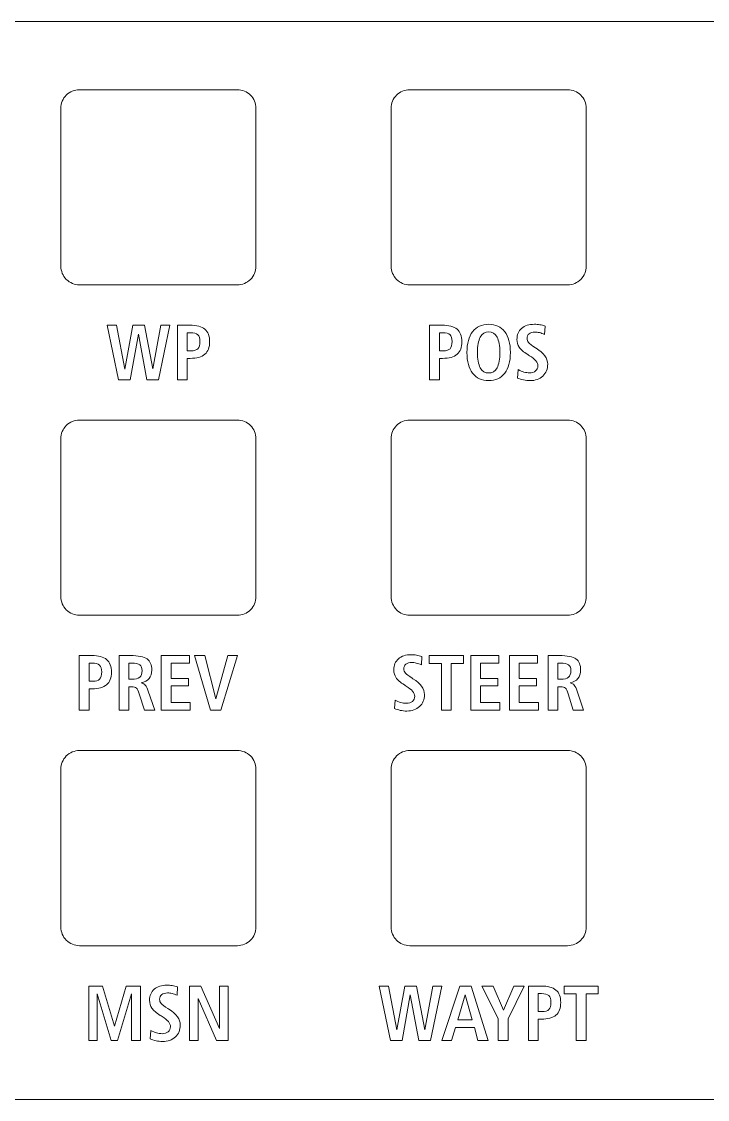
# Model space of a CAD drawing. Header units: millimetres. Extents: x -419 to 398, y -93 to 96.
# Drawn here: x -64.5 to -27.6, y 38.1 to 96.1 of the extents above; entities that cross this region are included whole.
import ezdxf

# ---------------------------------------------------------------- set-up
doc = ezdxf.new("R2010")
doc.units = ezdxf.units.MM
doc.header["$MEASUREMENT"] = 0
doc.layers.add('LED Strip', color=7, linetype='Continuous')

msp = doc.modelspace()

# ---------------------------------------------------------------- linework, layer by layer
at = {"layer": 'LED Strip', "color": 250, "lineweight": 9}
msp.add_lwpolyline([(-126, 38.101), (126, 38.101), (126, 96.101), (-126, 96.101), (-126, 38.101)], close=True, dxfattribs=at)
for points in [[(-52.9279, 81.9352), (-52.9279, 81.9352), (-61.4279, 81.9352), (-61.4279, 81.9352), (-61.4279, 81.9352), (-61.6929, 81.935), (-61.9472, 82.0401), (-62.1347, 82.2274), (-62.1347, 82.2274), (-62.3223, 82.4147), (-62.4277, 82.6701), (-62.4279, 82.9352), (-62.4279, 82.9352), (-62.4279, 82.9352), (-62.4279, 91.4352), (-62.4279, 91.4352), (-62.4279, 91.4352), (-62.428, 91.7002), (-62.3229, 91.9545), (-62.1356, 92.142), (-62.1356, 92.142), (-61.9483, 92.3296), (-61.6929, 92.435), (-61.4279, 92.4352), (-61.4279, 92.4352), (-61.4279, 92.4352), (-52.9279, 92.4352), (-52.9279, 92.4352), (-52.9279, 92.4352), (-52.6628, 92.4353), (-52.4086, 92.3302), (-52.221, 92.1429), (-52.221, 92.1429), (-52.0335, 91.9556), (-51.928, 91.7002), (-51.9279, 91.4352), (-51.9279, 91.4352), (-51.9279, 91.4352), (-51.9279, 82.9352), (-51.9279, 82.9352), (-51.9279, 82.9352), (-51.9277, 82.6701), (-52.0328, 82.4159), (-52.2201, 82.2283), (-52.2201, 82.2283), (-52.4074, 82.0408), (-52.6628, 81.9353), (-52.9279, 81.9352)], [(-35.1479, 81.9352), (-35.1479, 81.9352), (-43.6479, 81.9352), (-43.6479, 81.9352), (-43.6479, 81.9352), (-43.9129, 81.935), (-44.1672, 82.0401), (-44.3547, 82.2274), (-44.3547, 82.2274), (-44.5423, 82.4147), (-44.6477, 82.6701), (-44.6479, 82.9352), (-44.6479, 82.9352), (-44.6479, 82.9352), (-44.6479, 91.4352), (-44.6479, 91.4352), (-44.6479, 91.4352), (-44.648, 91.7002), (-44.5429, 91.9545), (-44.3556, 92.142), (-44.3556, 92.142), (-44.1683, 92.3296), (-43.9129, 92.435), (-43.6479, 92.4352), (-43.6479, 92.4352), (-43.6479, 92.4352), (-35.1479, 92.4352), (-35.1479, 92.4352), (-35.1479, 92.4352), (-34.8828, 92.4353), (-34.6286, 92.3302), (-34.441, 92.1429), (-34.441, 92.1429), (-34.2535, 91.9556), (-34.148, 91.7002), (-34.1479, 91.4352), (-34.1479, 91.4352), (-34.1479, 91.4352), (-34.1479, 82.9352), (-34.1479, 82.9352), (-34.1479, 82.9352), (-34.1477, 82.6701), (-34.2528, 82.4159), (-34.4401, 82.2283), (-34.4401, 82.2283), (-34.6274, 82.0408), (-34.8828, 81.9353), (-35.1479, 81.9352)], [(-52.9279, 64.1552), (-52.9279, 64.1552), (-61.4279, 64.1552), (-61.4279, 64.1552), (-61.4279, 64.1552), (-61.6929, 64.155), (-61.9472, 64.2601), (-62.1347, 64.4474), (-62.1347, 64.4474), (-62.3223, 64.6347), (-62.4277, 64.8901), (-62.4279, 65.1552), (-62.4279, 65.1552), (-62.4279, 65.1552), (-62.4279, 73.6552), (-62.4279, 73.6552), (-62.4279, 73.6552), (-62.428, 73.9202), (-62.3229, 74.1745), (-62.1356, 74.362), (-62.1356, 74.362), (-61.9483, 74.5496), (-61.6929, 74.655), (-61.4279, 74.6552), (-61.4279, 74.6552), (-61.4279, 74.6552), (-52.9279, 74.6552), (-52.9279, 74.6552), (-52.9279, 74.6552), (-52.6628, 74.6553), (-52.4086, 74.5502), (-52.221, 74.3629), (-52.221, 74.3629), (-52.0335, 74.1756), (-51.928, 73.9202), (-51.9279, 73.6552), (-51.9279, 73.6552), (-51.9279, 73.6552), (-51.9279, 65.1552), (-51.9279, 65.1552), (-51.9279, 65.1552), (-51.9277, 64.8901), (-52.0328, 64.6359), (-52.2201, 64.4483), (-52.2201, 64.4483), (-52.4074, 64.2608), (-52.6628, 64.1553), (-52.9279, 64.1552)], [(-35.1479, 64.1552), (-35.1479, 64.1552), (-43.6479, 64.1552), (-43.6479, 64.1552), (-43.6479, 64.1552), (-43.9129, 64.155), (-44.1672, 64.2601), (-44.3547, 64.4474), (-44.3547, 64.4474), (-44.5423, 64.6347), (-44.6477, 64.8901), (-44.6479, 65.1552), (-44.6479, 65.1552), (-44.6479, 65.1552), (-44.6479, 73.6552), (-44.6479, 73.6552), (-44.6479, 73.6552), (-44.648, 73.9202), (-44.5429, 74.1745), (-44.3556, 74.362), (-44.3556, 74.362), (-44.1683, 74.5496), (-43.9129, 74.655), (-43.6479, 74.6552), (-43.6479, 74.6552), (-43.6479, 74.6552), (-35.1479, 74.6552), (-35.1479, 74.6552), (-35.1479, 74.6552), (-34.8828, 74.6553), (-34.6286, 74.5502), (-34.441, 74.3629), (-34.441, 74.3629), (-34.2535, 74.1756), (-34.148, 73.9202), (-34.1479, 73.6552), (-34.1479, 73.6552), (-34.1479, 73.6552), (-34.1479, 65.1552), (-34.1479, 65.1552), (-34.1479, 65.1552), (-34.1477, 64.8901), (-34.2528, 64.6359), (-34.4401, 64.4483), (-34.4401, 64.4483), (-34.6274, 64.2608), (-34.8828, 64.1553), (-35.1479, 64.1552)], [(-52.9279, 46.3752), (-52.9279, 46.3752), (-61.4279, 46.3752), (-61.4279, 46.3752), (-61.4279, 46.3752), (-61.6929, 46.375), (-61.9472, 46.4801), (-62.1347, 46.6674), (-62.1347, 46.6674), (-62.3223, 46.8547), (-62.4277, 47.1101), (-62.4279, 47.3752), (-62.4279, 47.3752), (-62.4279, 47.3752), (-62.4279, 55.8752), (-62.4279, 55.8752), (-62.4279, 55.8752), (-62.428, 56.1402), (-62.3229, 56.3945), (-62.1356, 56.582), (-62.1356, 56.582), (-61.9483, 56.7696), (-61.6929, 56.875), (-61.4279, 56.8752), (-61.4279, 56.8752), (-61.4279, 56.8752), (-52.9279, 56.8752), (-52.9279, 56.8752), (-52.9279, 56.8752), (-52.6628, 56.8753), (-52.4086, 56.7702), (-52.221, 56.5829), (-52.221, 56.5829), (-52.0335, 56.3956), (-51.928, 56.1402), (-51.9279, 55.8752), (-51.9279, 55.8752), (-51.9279, 55.8752), (-51.9279, 47.3752), (-51.9279, 47.3752), (-51.9279, 47.3752), (-51.9277, 47.1101), (-52.0328, 46.8559), (-52.2201, 46.6683), (-52.2201, 46.6683), (-52.4074, 46.4808), (-52.6628, 46.3753), (-52.9279, 46.3752)], [(-35.1479, 46.3752), (-35.1479, 46.3752), (-43.6479, 46.3752), (-43.6479, 46.3752), (-43.6479, 46.3752), (-43.9129, 46.375), (-44.1672, 46.4801), (-44.3547, 46.6674), (-44.3547, 46.6674), (-44.5423, 46.8547), (-44.6477, 47.1101), (-44.6479, 47.3752), (-44.6479, 47.3752), (-44.6479, 47.3752), (-44.6479, 55.8752), (-44.6479, 55.8752), (-44.6479, 55.8752), (-44.648, 56.1402), (-44.5429, 56.3945), (-44.3556, 56.582), (-44.3556, 56.582), (-44.1683, 56.7696), (-43.9129, 56.875), (-43.6479, 56.8752), (-43.6479, 56.8752), (-43.6479, 56.8752), (-35.1479, 56.8752), (-35.1479, 56.8752), (-35.1479, 56.8752), (-34.8828, 56.8753), (-34.6286, 56.7702), (-34.441, 56.5829), (-34.441, 56.5829), (-34.2535, 56.3956), (-34.148, 56.1402), (-34.1479, 55.8752), (-34.1479, 55.8752), (-34.1479, 55.8752), (-34.1479, 47.3752), (-34.1479, 47.3752), (-34.1479, 47.3752), (-34.1477, 47.1101), (-34.2528, 46.8559), (-34.4401, 46.6683), (-34.4401, 46.6683), (-34.6274, 46.4808), (-34.8828, 46.3753), (-35.1479, 46.3752)]]:
    msp.add_open_spline(points, degree=3, knots=[0, 0, 0, 0, 0.0769231, 0.0769231, 0.0769231, 0.0769231, 0.1538462, 0.1538462, 0.1538462, 0.1538462, 0.2307692, 0.2307692, 0.2307692, 0.2307692, 0.3076923, 0.3076923, 0.3076923, 0.3076923, 0.3846154, 0.3846154, 0.3846154, 0.3846154, 0.4615385, 0.4615385, 0.4615385, 0.4615385, 0.5384615, 0.5384615, 0.5384615, 0.5384615, 0.6153846, 0.6153846, 0.6153846, 0.6153846, 0.6923077, 0.6923077, 0.6923077, 0.6923077, 0.7692308, 0.7692308, 0.7692308, 0.7692308, 0.8461538, 0.8461538, 0.8461538, 0.8461538, 1, 1, 1, 1], dxfattribs=at)
at = {"layer": 'LED Strip', "color": 240, "lineweight": 9}
for points, knots in [([(-59.9377, 79.7642), (-59.9377, 79.7642), (-59.429, 79.7642), (-59.429, 79.7642), (-59.429, 79.7642), (-59.429, 79.7642), (-58.9887, 77.4034), (-58.9887, 77.4034), (-58.9887, 77.4034), (-58.9887, 77.4034), (-58.5569, 79.7642), (-58.5569, 79.7642), (-58.5569, 79.7642), (-58.5569, 79.7642), (-57.9219, 79.7642), (-57.9219, 79.7642), (-57.9219, 79.7642), (-57.9219, 79.7642), (-57.4817, 77.407), (-57.4817, 77.407), (-57.4817, 77.407), (-57.4817, 77.407), (-57.0414, 79.7642), (-57.0414, 79.7642), (-57.0414, 79.7642), (-57.0414, 79.7642), (-56.568, 79.7642), (-56.568, 79.7642), (-56.568, 79.7642), (-56.568, 79.7642), (-57.1656, 76.8263), (-57.1656, 76.8263), (-57.1656, 76.8263), (-57.1656, 76.8263), (-57.7921, 76.8263), (-57.7921, 76.8263), (-57.7921, 76.8263), (-57.7921, 76.8263), (-58.2571, 79.2866), (-58.2571, 79.2866), (-58.2571, 79.2866), (-58.2571, 79.2866), (-58.7016, 76.8263), (-58.7016, 76.8263), (-58.7016, 76.8263), (-58.7016, 76.8263), (-59.3281, 76.8263), (-59.3281, 76.8263), (-59.3281, 76.8263), (-59.3281, 76.8263), (-59.9377, 79.7642), (-59.9377, 79.7642)], [0, 0, 0, 0, 0.0714286, 0.0714286, 0.0714286, 0.0714286, 0.1428571, 0.1428571, 0.1428571, 0.1428571, 0.2142857, 0.2142857, 0.2142857, 0.2142857, 0.2857143, 0.2857143, 0.2857143, 0.2857143, 0.3571429, 0.3571429, 0.3571429, 0.3571429, 0.4285714, 0.4285714, 0.4285714, 0.4285714, 0.5, 0.5, 0.5, 0.5, 0.5714286, 0.5714286, 0.5714286, 0.5714286, 0.6428571, 0.6428571, 0.6428571, 0.6428571, 0.7142857, 0.7142857, 0.7142857, 0.7142857, 0.7857143, 0.7857143, 0.7857143, 0.7857143, 0.8571429, 0.8571429, 0.8571429, 0.8571429, 1, 1, 1, 1]), ([(-56.1538, 79.7642), (-56.1538, 79.7642), (-55.4857, 79.7642), (-55.4857, 79.7642), (-55.4857, 79.7642), (-55.1188, 79.7642), (-54.8493, 79.6922), (-54.6771, 79.5483), (-54.6771, 79.5483), (-54.5043, 79.4044), (-54.4182, 79.18), (-54.4182, 78.8752), (-54.4182, 78.8752), (-54.4182, 78.5704), (-54.5036, 78.3446), (-54.675, 78.1979), (-54.675, 78.1979), (-54.8457, 78.0511), (-55.1089, 77.9778), (-55.4652, 77.9778), (-55.4652, 77.9778), (-55.4652, 77.9778), (-55.6247, 77.9778), (-55.6247, 77.9778), (-55.6247, 77.9778), (-55.6247, 77.9778), (-55.6247, 76.8263), (-55.6247, 76.8263), (-55.6247, 76.8263), (-55.6247, 76.8263), (-56.1538, 76.8263), (-56.1538, 76.8263), (-56.1538, 76.8263), (-56.1538, 76.8263), (-56.1538, 79.7642), (-56.1538, 79.7642)], [0, 0, 0, 0, 0.1, 0.1, 0.1, 0.1, 0.2, 0.2, 0.2, 0.2, 0.3, 0.3, 0.3, 0.3, 0.4, 0.4, 0.4, 0.4, 0.5, 0.5, 0.5, 0.5, 0.6, 0.6, 0.6, 0.6, 0.7, 0.7, 0.7, 0.7, 0.8, 0.8, 0.8, 0.8, 1, 1, 1, 1]), ([(-42.5764, 79.7642), (-42.5764, 79.7642), (-41.9083, 79.7642), (-41.9083, 79.7642), (-41.9083, 79.7642), (-41.5414, 79.7642), (-41.2719, 79.6922), (-41.0997, 79.5483), (-41.0997, 79.5483), (-40.9269, 79.4044), (-40.8408, 79.18), (-40.8408, 78.8752), (-40.8408, 78.8752), (-40.8408, 78.5704), (-40.9262, 78.3446), (-41.0976, 78.1979), (-41.0976, 78.1979), (-41.2683, 78.0511), (-41.5315, 77.9778), (-41.8878, 77.9778), (-41.8878, 77.9778), (-41.8878, 77.9778), (-42.0473, 77.9778), (-42.0473, 77.9778), (-42.0473, 77.9778), (-42.0473, 77.9778), (-42.0473, 76.8263), (-42.0473, 76.8263), (-42.0473, 76.8263), (-42.0473, 76.8263), (-42.5764, 76.8263), (-42.5764, 76.8263), (-42.5764, 76.8263), (-42.5764, 76.8263), (-42.5764, 79.7642), (-42.5764, 79.7642)], [0, 0, 0, 0, 0.1, 0.1, 0.1, 0.1, 0.2, 0.2, 0.2, 0.2, 0.3, 0.3, 0.3, 0.3, 0.4, 0.4, 0.4, 0.4, 0.5, 0.5, 0.5, 0.5, 0.6, 0.6, 0.6, 0.6, 0.7, 0.7, 0.7, 0.7, 0.8, 0.8, 0.8, 0.8, 1, 1, 1, 1]), ([(-39.3979, 79.8108), (-39.0268, 79.8108), (-38.7397, 79.6781), (-38.5358, 79.4136), (-38.5358, 79.4136), (-38.3319, 79.149), (-38.2296, 78.7764), (-38.2296, 78.2953), (-38.2296, 78.2953), (-38.2296, 77.8141), (-38.3319, 77.4422), (-38.5358, 77.1791), (-38.5358, 77.1791), (-38.7397, 76.9159), (-39.0268, 76.784), (-39.3979, 76.784), (-39.3979, 76.784), (-39.7691, 76.784), (-40.0562, 76.9152), (-40.2601, 77.1777), (-40.2601, 77.1777), (-40.464, 77.4401), (-40.5663, 77.8127), (-40.5663, 78.2953), (-40.5663, 78.2953), (-40.5663, 78.7764), (-40.464, 79.149), (-40.2601, 79.4136), (-40.2601, 79.4136), (-40.0562, 79.6781), (-39.7691, 79.8108), (-39.3979, 79.8108)], [0, 0, 0, 0, 0.1111111, 0.1111111, 0.1111111, 0.1111111, 0.2222222, 0.2222222, 0.2222222, 0.2222222, 0.3333333, 0.3333333, 0.3333333, 0.3333333, 0.4444444, 0.4444444, 0.4444444, 0.4444444, 0.5555556, 0.5555556, 0.5555556, 0.5555556, 0.6666667, 0.6666667, 0.6666667, 0.6666667, 0.7777778, 0.7777778, 0.7777778, 0.7777778, 1, 1, 1, 1]), ([(-36.3641, 79.7176), (-36.3641, 79.7176), (-36.3888, 79.2696), (-36.3888, 79.2696), (-36.3888, 79.2696), (-36.4854, 79.3098), (-36.5765, 79.3402), (-36.6618, 79.3606), (-36.6618, 79.3606), (-36.7472, 79.3811), (-36.8269, 79.3917), (-36.901, 79.3917), (-36.901, 79.3917), (-37.04, 79.3917), (-37.1472, 79.362), (-37.2213, 79.3028), (-37.2213, 79.3028), (-37.2954, 79.2435), (-37.3328, 79.1588), (-37.3328, 79.0488), (-37.3328, 79.0488), (-37.3328, 78.9676), (-37.3053, 78.8936), (-37.251, 78.8272), (-37.251, 78.8272), (-37.1966, 78.7616), (-37.0739, 78.6685), (-36.8827, 78.5485), (-36.8827, 78.5485), (-36.8827, 78.5485), (-36.8396, 78.5217), (-36.8396, 78.5217), (-36.8396, 78.5217), (-36.4262, 78.2586), (-36.2194, 77.9735), (-36.2194, 77.6659), (-36.2194, 77.6659), (-36.2194, 77.402), (-36.3076, 77.1875), (-36.484, 77.0246), (-36.484, 77.0246), (-36.6604, 76.8616), (-36.8911, 76.7797), (-37.1762, 76.7797), (-37.1762, 76.7797), (-37.2933, 76.7797), (-37.4097, 76.7924), (-37.5247, 76.8171), (-37.5247, 76.8171), (-37.6397, 76.8418), (-37.7448, 76.8764), (-37.8415, 76.9201), (-37.8415, 76.9201), (-37.8415, 76.9201), (-37.802, 77.3724), (-37.802, 77.3724), (-37.802, 77.3724), (-37.699, 77.3145), (-37.5974, 77.2715), (-37.4972, 77.2426), (-37.4972, 77.2426), (-37.3977, 77.2136), (-37.2989, 77.1988), (-37.2009, 77.1988), (-37.2009, 77.1988), (-37.0619, 77.1988), (-36.9518, 77.2327), (-36.8707, 77.3011), (-36.8707, 77.3011), (-36.7895, 77.3696), (-36.7486, 77.4606), (-36.7486, 77.5749), (-36.7486, 77.5749), (-36.7486, 77.7541), (-36.8989, 77.9368), (-37.1988, 78.1224), (-37.1988, 78.1224), (-37.2425, 78.1499), (-37.2757, 78.1711), (-37.2975, 78.1845), (-37.2975, 78.1845), (-37.5198, 78.3249), (-37.6715, 78.4547), (-37.7526, 78.5739), (-37.7526, 78.5739), (-37.8337, 78.6932), (-37.8747, 78.835), (-37.8747, 78.9987), (-37.8747, 78.9987), (-37.8747, 79.247), (-37.7907, 79.4439), (-37.6228, 79.5906), (-37.6228, 79.5906), (-37.4549, 79.7374), (-37.2263, 79.8108), (-36.9384, 79.8108), (-36.9384, 79.8108), (-36.8439, 79.8108), (-36.7472, 79.803), (-36.6505, 79.7868), (-36.6505, 79.7868), (-36.5532, 79.7713), (-36.4579, 79.748), (-36.3641, 79.7176)], [0, 0, 0, 0, 0.037037, 0.037037, 0.037037, 0.037037, 0.0740741, 0.0740741, 0.0740741, 0.0740741, 0.1111111, 0.1111111, 0.1111111, 0.1111111, 0.1481481, 0.1481481, 0.1481481, 0.1481481, 0.1851852, 0.1851852, 0.1851852, 0.1851852, 0.2222222, 0.2222222, 0.2222222, 0.2222222, 0.2592593, 0.2592593, 0.2592593, 0.2592593, 0.2962963, 0.2962963, 0.2962963, 0.2962963, 0.3333333, 0.3333333, 0.3333333, 0.3333333, 0.3703704, 0.3703704, 0.3703704, 0.3703704, 0.4074074, 0.4074074, 0.4074074, 0.4074074, 0.4444444, 0.4444444, 0.4444444, 0.4444444, 0.4814815, 0.4814815, 0.4814815, 0.4814815, 0.5185185, 0.5185185, 0.5185185, 0.5185185, 0.5555556, 0.5555556, 0.5555556, 0.5555556, 0.5925926, 0.5925926, 0.5925926, 0.5925926, 0.6296296, 0.6296296, 0.6296296, 0.6296296, 0.6666667, 0.6666667, 0.6666667, 0.6666667, 0.7037037, 0.7037037, 0.7037037, 0.7037037, 0.7407407, 0.7407407, 0.7407407, 0.7407407, 0.7777778, 0.7777778, 0.7777778, 0.7777778, 0.8148148, 0.8148148, 0.8148148, 0.8148148, 0.8518519, 0.8518519, 0.8518519, 0.8518519, 0.8888889, 0.8888889, 0.8888889, 0.8888889, 0.9259259, 0.9259259, 0.9259259, 0.9259259, 1, 1, 1, 1]), ([(-55.6247, 79.3578), (-55.6247, 79.3578), (-55.6247, 78.3842), (-55.6247, 78.3842), (-55.6247, 78.3842), (-55.6247, 78.3842), (-55.4215, 78.3842), (-55.4215, 78.3842), (-55.4215, 78.3842), (-55.2493, 78.3842), (-55.1258, 78.4223), (-55.0532, 78.4992), (-55.0532, 78.4992), (-54.9798, 78.5754), (-54.9431, 78.7031), (-54.9431, 78.8823), (-54.9431, 78.8823), (-54.9431, 79.0544), (-54.9812, 79.1772), (-55.0567, 79.2492), (-55.0567, 79.2492), (-55.1329, 79.3218), (-55.2663, 79.3578), (-55.4568, 79.3578), (-55.4568, 79.3578), (-55.4568, 79.3578), (-55.6247, 79.3578), (-55.6247, 79.3578)], [0, 0, 0, 0, 0.125, 0.125, 0.125, 0.125, 0.25, 0.25, 0.25, 0.25, 0.375, 0.375, 0.375, 0.375, 0.5, 0.5, 0.5, 0.5, 0.625, 0.625, 0.625, 0.625, 0.75, 0.75, 0.75, 0.75, 1, 1, 1, 1]), ([(-42.0473, 79.3578), (-42.0473, 79.3578), (-42.0473, 78.3842), (-42.0473, 78.3842), (-42.0473, 78.3842), (-42.0473, 78.3842), (-41.8441, 78.3842), (-41.8441, 78.3842), (-41.8441, 78.3842), (-41.6719, 78.3842), (-41.5484, 78.4223), (-41.4758, 78.4992), (-41.4758, 78.4992), (-41.4024, 78.5754), (-41.3657, 78.7031), (-41.3657, 78.8823), (-41.3657, 78.8823), (-41.3657, 79.0544), (-41.4038, 79.1772), (-41.4793, 79.2492), (-41.4793, 79.2492), (-41.5555, 79.3218), (-41.6889, 79.3578), (-41.8794, 79.3578), (-41.8794, 79.3578), (-41.8794, 79.3578), (-42.0473, 79.3578), (-42.0473, 79.3578)], [0, 0, 0, 0, 0.125, 0.125, 0.125, 0.125, 0.25, 0.25, 0.25, 0.25, 0.375, 0.375, 0.375, 0.375, 0.5, 0.5, 0.5, 0.5, 0.625, 0.625, 0.625, 0.625, 0.75, 0.75, 0.75, 0.75, 1, 1, 1, 1]), ([(-39.3979, 79.4044), (-39.5934, 79.4044), (-39.743, 79.3098), (-39.8474, 79.12), (-39.8474, 79.12), (-39.9511, 78.931), (-40.0033, 78.6558), (-40.0033, 78.2967), (-40.0033, 78.2967), (-40.0033, 77.9368), (-39.9518, 77.6624), (-39.8481, 77.4733), (-39.8481, 77.4733), (-39.7451, 77.2849), (-39.5948, 77.1904), (-39.3979, 77.1904), (-39.3979, 77.1904), (-39.2011, 77.1904), (-39.0508, 77.2849), (-38.9478, 77.4733), (-38.9478, 77.4733), (-38.8441, 77.6624), (-38.7926, 77.9368), (-38.7926, 78.2967), (-38.7926, 78.2967), (-38.7926, 78.6544), (-38.8448, 78.9288), (-38.9485, 79.1193), (-38.9485, 79.1193), (-39.0529, 79.3091), (-39.2025, 79.4044), (-39.3979, 79.4044)], [0, 0, 0, 0, 0.1111111, 0.1111111, 0.1111111, 0.1111111, 0.2222222, 0.2222222, 0.2222222, 0.2222222, 0.3333333, 0.3333333, 0.3333333, 0.3333333, 0.4444444, 0.4444444, 0.4444444, 0.4444444, 0.5555556, 0.5555556, 0.5555556, 0.5555556, 0.6666667, 0.6666667, 0.6666667, 0.6666667, 0.7777778, 0.7777778, 0.7777778, 0.7777778, 1, 1, 1, 1]), ([(-61.4412, 61.9842), (-61.4412, 61.9842), (-60.7731, 61.9842), (-60.7731, 61.9842), (-60.7731, 61.9842), (-60.4062, 61.9842), (-60.1367, 61.9122), (-59.9645, 61.7683), (-59.9645, 61.7683), (-59.7917, 61.6244), (-59.7056, 61.4), (-59.7056, 61.0952), (-59.7056, 61.0952), (-59.7056, 60.7904), (-59.791, 60.5646), (-59.9624, 60.4179), (-59.9624, 60.4179), (-60.1331, 60.2711), (-60.3963, 60.1978), (-60.7526, 60.1978), (-60.7526, 60.1978), (-60.7526, 60.1978), (-60.9121, 60.1978), (-60.9121, 60.1978), (-60.9121, 60.1978), (-60.9121, 60.1978), (-60.9121, 59.0463), (-60.9121, 59.0463), (-60.9121, 59.0463), (-60.9121, 59.0463), (-61.4412, 59.0463), (-61.4412, 59.0463), (-61.4412, 59.0463), (-61.4412, 59.0463), (-61.4412, 61.9842), (-61.4412, 61.9842)], [0, 0, 0, 0, 0.1, 0.1, 0.1, 0.1, 0.2, 0.2, 0.2, 0.2, 0.3, 0.3, 0.3, 0.3, 0.4, 0.4, 0.4, 0.4, 0.5, 0.5, 0.5, 0.5, 0.6, 0.6, 0.6, 0.6, 0.7, 0.7, 0.7, 0.7, 0.8, 0.8, 0.8, 0.8, 1, 1, 1, 1]), ([(-60.9121, 61.5778), (-60.9121, 61.5778), (-60.9121, 60.6042), (-60.9121, 60.6042), (-60.9121, 60.6042), (-60.9121, 60.6042), (-60.7089, 60.6042), (-60.7089, 60.6042), (-60.7089, 60.6042), (-60.5367, 60.6042), (-60.4132, 60.6423), (-60.3406, 60.7192), (-60.3406, 60.7192), (-60.2672, 60.7954), (-60.2305, 60.9231), (-60.2305, 61.1023), (-60.2305, 61.1023), (-60.2305, 61.2744), (-60.2686, 61.3972), (-60.3441, 61.4692), (-60.3441, 61.4692), (-60.4203, 61.5418), (-60.5537, 61.5778), (-60.7442, 61.5778), (-60.7442, 61.5778), (-60.7442, 61.5778), (-60.9121, 61.5778), (-60.9121, 61.5778)], [0, 0, 0, 0, 0.125, 0.125, 0.125, 0.125, 0.25, 0.25, 0.25, 0.25, 0.375, 0.375, 0.375, 0.375, 0.5, 0.5, 0.5, 0.5, 0.625, 0.625, 0.625, 0.625, 0.75, 0.75, 0.75, 0.75, 1, 1, 1, 1]), ([(-59.2914, 61.9842), (-59.2914, 61.9842), (-58.6903, 61.9842), (-58.6903, 61.9842), (-58.6903, 61.9842), (-58.2564, 61.9842), (-57.9551, 61.9242), (-57.7872, 61.8043), (-57.7872, 61.8043), (-57.6186, 61.6844), (-57.5346, 61.4833), (-57.5346, 61.2003), (-57.5346, 61.2003), (-57.5346, 61.0169), (-57.5826, 60.8666), (-57.6785, 60.7495), (-57.6785, 60.7495), (-57.7745, 60.6324), (-57.9163, 60.5534), (-58.1026, 60.5117), (-58.1026, 60.5117), (-58.0102, 60.4955), (-57.9368, 60.4581), (-57.8832, 60.3995), (-57.8832, 60.3995), (-57.8288, 60.341), (-57.7752, 60.2302), (-57.7216, 60.0679), (-57.7216, 60.0679), (-57.7216, 60.0679), (-57.3773, 59.0463), (-57.3773, 59.0463), (-57.3773, 59.0463), (-57.3773, 59.0463), (-57.9333, 59.0463), (-57.9333, 59.0463), (-57.9333, 59.0463), (-57.9333, 59.0463), (-58.2042, 59.9275), (-58.2042, 59.9275), (-58.2042, 59.9275), (-58.2522, 60.0842), (-58.303, 60.1865), (-58.3573, 60.233), (-58.3573, 60.233), (-58.4116, 60.2803), (-58.4956, 60.3036), (-58.6099, 60.3036), (-58.6099, 60.3036), (-58.6099, 60.3036), (-58.7707, 60.3036), (-58.7707, 60.3036), (-58.7707, 60.3036), (-58.7707, 60.3036), (-58.7707, 59.0463), (-58.7707, 59.0463), (-58.7707, 59.0463), (-58.7707, 59.0463), (-59.2914, 59.0463), (-59.2914, 59.0463), (-59.2914, 59.0463), (-59.2914, 59.0463), (-59.2914, 61.9842), (-59.2914, 61.9842)], [0, 0, 0, 0, 0.0588235, 0.0588235, 0.0588235, 0.0588235, 0.1176471, 0.1176471, 0.1176471, 0.1176471, 0.1764706, 0.1764706, 0.1764706, 0.1764706, 0.2352941, 0.2352941, 0.2352941, 0.2352941, 0.2941176, 0.2941176, 0.2941176, 0.2941176, 0.3529412, 0.3529412, 0.3529412, 0.3529412, 0.4117647, 0.4117647, 0.4117647, 0.4117647, 0.4705882, 0.4705882, 0.4705882, 0.4705882, 0.5294118, 0.5294118, 0.5294118, 0.5294118, 0.5882353, 0.5882353, 0.5882353, 0.5882353, 0.6470588, 0.6470588, 0.6470588, 0.6470588, 0.7058824, 0.7058824, 0.7058824, 0.7058824, 0.7647059, 0.7647059, 0.7647059, 0.7647059, 0.8235294, 0.8235294, 0.8235294, 0.8235294, 0.8823529, 0.8823529, 0.8823529, 0.8823529, 1, 1, 1, 1]), ([(-58.7707, 61.5778), (-58.7707, 61.5778), (-58.7707, 60.71), (-58.7707, 60.71), (-58.7707, 60.71), (-58.7707, 60.71), (-58.6226, 60.71), (-58.6226, 60.71), (-58.6226, 60.71), (-58.4137, 60.71), (-58.2677, 60.7453), (-58.1844, 60.8151), (-58.1844, 60.8151), (-58.1012, 60.8857), (-58.0595, 61.0056), (-58.0595, 61.1749), (-58.0595, 61.1749), (-58.0595, 61.321), (-58.0998, 61.4247), (-58.1802, 61.4861), (-58.1802, 61.4861), (-58.2606, 61.5475), (-58.4039, 61.5778), (-58.6099, 61.5778), (-58.6099, 61.5778), (-58.6099, 61.5778), (-58.7707, 61.5778), (-58.7707, 61.5778)], [0, 0, 0, 0, 0.125, 0.125, 0.125, 0.125, 0.25, 0.25, 0.25, 0.25, 0.375, 0.375, 0.375, 0.375, 0.5, 0.5, 0.5, 0.5, 0.625, 0.625, 0.625, 0.625, 0.75, 0.75, 0.75, 0.75, 1, 1, 1, 1]), ([(-57.0216, 61.9842), (-57.0216, 61.9842), (-55.5061, 61.9842), (-55.5061, 61.9842), (-55.5061, 61.9842), (-55.5061, 61.9842), (-55.5061, 61.5778), (-55.5061, 61.5778), (-55.5061, 61.5778), (-55.5061, 61.5778), (-56.4925, 61.5778), (-56.4925, 61.5778), (-56.4925, 61.5778), (-56.4925, 61.5778), (-56.4925, 60.7566), (-56.4925, 60.7566), (-56.4925, 60.7566), (-56.4925, 60.7566), (-55.5611, 60.7566), (-55.5611, 60.7566), (-55.5611, 60.7566), (-55.5611, 60.7566), (-55.5611, 60.3502), (-55.5611, 60.3502), (-55.5611, 60.3502), (-55.5611, 60.3502), (-56.4925, 60.3502), (-56.4925, 60.3502), (-56.4925, 60.3502), (-56.4925, 60.3502), (-56.4925, 59.4527), (-56.4925, 59.4527), (-56.4925, 59.4527), (-56.4925, 59.4527), (-55.4595, 59.4527), (-55.4595, 59.4527), (-55.4595, 59.4527), (-55.4595, 59.4527), (-55.4595, 59.0463), (-55.4595, 59.0463), (-55.4595, 59.0463), (-55.4595, 59.0463), (-57.0216, 59.0463), (-57.0216, 59.0463), (-57.0216, 59.0463), (-57.0216, 59.0463), (-57.0216, 61.9842), (-57.0216, 61.9842)], [0, 0, 0, 0, 0.0769231, 0.0769231, 0.0769231, 0.0769231, 0.1538462, 0.1538462, 0.1538462, 0.1538462, 0.2307692, 0.2307692, 0.2307692, 0.2307692, 0.3076923, 0.3076923, 0.3076923, 0.3076923, 0.3846154, 0.3846154, 0.3846154, 0.3846154, 0.4615385, 0.4615385, 0.4615385, 0.4615385, 0.5384615, 0.5384615, 0.5384615, 0.5384615, 0.6153846, 0.6153846, 0.6153846, 0.6153846, 0.6923077, 0.6923077, 0.6923077, 0.6923077, 0.7692308, 0.7692308, 0.7692308, 0.7692308, 0.8461538, 0.8461538, 0.8461538, 0.8461538, 1, 1, 1, 1]), ([(-55.2344, 61.9842), (-55.2344, 61.9842), (-54.6707, 61.9842), (-54.6707, 61.9842), (-54.6707, 61.9842), (-54.6707, 61.9842), (-54.0794, 59.6559), (-54.0794, 59.6559), (-54.0794, 59.6559), (-54.0794, 59.6559), (-53.4353, 61.9842), (-53.4353, 61.9842), (-53.4353, 61.9842), (-53.4353, 61.9842), (-52.9146, 61.9842), (-52.9146, 61.9842), (-52.9146, 61.9842), (-52.9146, 61.9842), (-53.8092, 59.0463), (-53.8092, 59.0463), (-53.8092, 59.0463), (-53.8092, 59.0463), (-54.3708, 59.0463), (-54.3708, 59.0463), (-54.3708, 59.0463), (-54.3708, 59.0463), (-55.2344, 61.9842), (-55.2344, 61.9842)], [0, 0, 0, 0, 0.125, 0.125, 0.125, 0.125, 0.25, 0.25, 0.25, 0.25, 0.375, 0.375, 0.375, 0.375, 0.5, 0.5, 0.5, 0.5, 0.625, 0.625, 0.625, 0.625, 0.75, 0.75, 0.75, 0.75, 1, 1, 1, 1]), ([(-42.9963, 61.9376), (-42.9963, 61.9376), (-43.021, 61.4896), (-43.021, 61.4896), (-43.021, 61.4896), (-43.1176, 61.5298), (-43.2087, 61.5602), (-43.294, 61.5806), (-43.294, 61.5806), (-43.3794, 61.6011), (-43.4591, 61.6117), (-43.5332, 61.6117), (-43.5332, 61.6117), (-43.6722, 61.6117), (-43.7794, 61.582), (-43.8535, 61.5228), (-43.8535, 61.5228), (-43.9276, 61.4635), (-43.965, 61.3788), (-43.965, 61.2688), (-43.965, 61.2688), (-43.965, 61.1876), (-43.9375, 61.1136), (-43.8832, 61.0472), (-43.8832, 61.0472), (-43.8288, 60.9816), (-43.7061, 60.8885), (-43.5149, 60.7685), (-43.5149, 60.7685), (-43.5149, 60.7685), (-43.4718, 60.7417), (-43.4718, 60.7417), (-43.4718, 60.7417), (-43.0584, 60.4786), (-42.8516, 60.1935), (-42.8516, 59.8859), (-42.8516, 59.8859), (-42.8516, 59.622), (-42.9398, 59.4075), (-43.1162, 59.2446), (-43.1162, 59.2446), (-43.2926, 59.0816), (-43.5233, 58.9997), (-43.8084, 58.9997), (-43.8084, 58.9997), (-43.9255, 58.9997), (-44.0419, 59.0124), (-44.1569, 59.0371), (-44.1569, 59.0371), (-44.2719, 59.0618), (-44.377, 59.0964), (-44.4737, 59.1401), (-44.4737, 59.1401), (-44.4737, 59.1401), (-44.4342, 59.5924), (-44.4342, 59.5924), (-44.4342, 59.5924), (-44.3312, 59.5345), (-44.2296, 59.4915), (-44.1294, 59.4626), (-44.1294, 59.4626), (-44.0299, 59.4336), (-43.9311, 59.4188), (-43.8331, 59.4188), (-43.8331, 59.4188), (-43.6941, 59.4188), (-43.584, 59.4527), (-43.5029, 59.5211), (-43.5029, 59.5211), (-43.4217, 59.5896), (-43.3808, 59.6806), (-43.3808, 59.7949), (-43.3808, 59.7949), (-43.3808, 59.9741), (-43.5311, 60.1568), (-43.831, 60.3424), (-43.831, 60.3424), (-43.8747, 60.3699), (-43.9079, 60.3911), (-43.9297, 60.4045), (-43.9297, 60.4045), (-44.152, 60.5449), (-44.3037, 60.6747), (-44.3848, 60.7939), (-44.3848, 60.7939), (-44.4659, 60.9132), (-44.5069, 61.055), (-44.5069, 61.2187), (-44.5069, 61.2187), (-44.5069, 61.467), (-44.4229, 61.6639), (-44.255, 61.8106), (-44.255, 61.8106), (-44.0871, 61.9574), (-43.8585, 62.0308), (-43.5706, 62.0308), (-43.5706, 62.0308), (-43.4761, 62.0308), (-43.3794, 62.023), (-43.2827, 62.0068), (-43.2827, 62.0068), (-43.1854, 61.9913), (-43.0901, 61.968), (-42.9963, 61.9376)], [0, 0, 0, 0, 0.037037, 0.037037, 0.037037, 0.037037, 0.0740741, 0.0740741, 0.0740741, 0.0740741, 0.1111111, 0.1111111, 0.1111111, 0.1111111, 0.1481481, 0.1481481, 0.1481481, 0.1481481, 0.1851852, 0.1851852, 0.1851852, 0.1851852, 0.2222222, 0.2222222, 0.2222222, 0.2222222, 0.2592593, 0.2592593, 0.2592593, 0.2592593, 0.2962963, 0.2962963, 0.2962963, 0.2962963, 0.3333333, 0.3333333, 0.3333333, 0.3333333, 0.3703704, 0.3703704, 0.3703704, 0.3703704, 0.4074074, 0.4074074, 0.4074074, 0.4074074, 0.4444444, 0.4444444, 0.4444444, 0.4444444, 0.4814815, 0.4814815, 0.4814815, 0.4814815, 0.5185185, 0.5185185, 0.5185185, 0.5185185, 0.5555556, 0.5555556, 0.5555556, 0.5555556, 0.5925926, 0.5925926, 0.5925926, 0.5925926, 0.6296296, 0.6296296, 0.6296296, 0.6296296, 0.6666667, 0.6666667, 0.6666667, 0.6666667, 0.7037037, 0.7037037, 0.7037037, 0.7037037, 0.7407407, 0.7407407, 0.7407407, 0.7407407, 0.7777778, 0.7777778, 0.7777778, 0.7777778, 0.8148148, 0.8148148, 0.8148148, 0.8148148, 0.8518519, 0.8518519, 0.8518519, 0.8518519, 0.8888889, 0.8888889, 0.8888889, 0.8888889, 0.9259259, 0.9259259, 0.9259259, 0.9259259, 1, 1, 1, 1]), ([(-42.5934, 61.9842), (-42.5934, 61.9842), (-40.7519, 61.9842), (-40.7519, 61.9842), (-40.7519, 61.9842), (-40.7519, 61.9842), (-40.7519, 61.5609), (-40.7519, 61.5609), (-40.7519, 61.5609), (-40.7519, 61.5609), (-41.4081, 61.5609), (-41.4081, 61.5609), (-41.4081, 61.5609), (-41.4081, 61.5609), (-41.4081, 59.0463), (-41.4081, 59.0463), (-41.4081, 59.0463), (-41.4081, 59.0463), (-41.9415, 59.0463), (-41.9415, 59.0463), (-41.9415, 59.0463), (-41.9415, 59.0463), (-41.9415, 61.5609), (-41.9415, 61.5609), (-41.9415, 61.5609), (-41.9415, 61.5609), (-42.5934, 61.5609), (-42.5934, 61.5609), (-42.5934, 61.5609), (-42.5934, 61.5609), (-42.5934, 61.9842), (-42.5934, 61.9842)], [0, 0, 0, 0, 0.1111111, 0.1111111, 0.1111111, 0.1111111, 0.2222222, 0.2222222, 0.2222222, 0.2222222, 0.3333333, 0.3333333, 0.3333333, 0.3333333, 0.4444444, 0.4444444, 0.4444444, 0.4444444, 0.5555556, 0.5555556, 0.5555556, 0.5555556, 0.6666667, 0.6666667, 0.6666667, 0.6666667, 0.7777778, 0.7777778, 0.7777778, 0.7777778, 1, 1, 1, 1]), ([(-40.3617, 61.9842), (-40.3617, 61.9842), (-38.8462, 61.9842), (-38.8462, 61.9842), (-38.8462, 61.9842), (-38.8462, 61.9842), (-38.8462, 61.5778), (-38.8462, 61.5778), (-38.8462, 61.5778), (-38.8462, 61.5778), (-39.8326, 61.5778), (-39.8326, 61.5778), (-39.8326, 61.5778), (-39.8326, 61.5778), (-39.8326, 60.7566), (-39.8326, 60.7566), (-39.8326, 60.7566), (-39.8326, 60.7566), (-38.9012, 60.7566), (-38.9012, 60.7566), (-38.9012, 60.7566), (-38.9012, 60.7566), (-38.9012, 60.3502), (-38.9012, 60.3502), (-38.9012, 60.3502), (-38.9012, 60.3502), (-39.8326, 60.3502), (-39.8326, 60.3502), (-39.8326, 60.3502), (-39.8326, 60.3502), (-39.8326, 59.4527), (-39.8326, 59.4527), (-39.8326, 59.4527), (-39.8326, 59.4527), (-38.7996, 59.4527), (-38.7996, 59.4527), (-38.7996, 59.4527), (-38.7996, 59.4527), (-38.7996, 59.0463), (-38.7996, 59.0463), (-38.7996, 59.0463), (-38.7996, 59.0463), (-40.3617, 59.0463), (-40.3617, 59.0463), (-40.3617, 59.0463), (-40.3617, 59.0463), (-40.3617, 61.9842), (-40.3617, 61.9842)], [0, 0, 0, 0, 0.0769231, 0.0769231, 0.0769231, 0.0769231, 0.1538462, 0.1538462, 0.1538462, 0.1538462, 0.2307692, 0.2307692, 0.2307692, 0.2307692, 0.3076923, 0.3076923, 0.3076923, 0.3076923, 0.3846154, 0.3846154, 0.3846154, 0.3846154, 0.4615385, 0.4615385, 0.4615385, 0.4615385, 0.5384615, 0.5384615, 0.5384615, 0.5384615, 0.6153846, 0.6153846, 0.6153846, 0.6153846, 0.6923077, 0.6923077, 0.6923077, 0.6923077, 0.7692308, 0.7692308, 0.7692308, 0.7692308, 0.8461538, 0.8461538, 0.8461538, 0.8461538, 1, 1, 1, 1]), ([(-38.2824, 61.9842), (-38.2824, 61.9842), (-36.7669, 61.9842), (-36.7669, 61.9842), (-36.7669, 61.9842), (-36.7669, 61.9842), (-36.7669, 61.5778), (-36.7669, 61.5778), (-36.7669, 61.5778), (-36.7669, 61.5778), (-37.7533, 61.5778), (-37.7533, 61.5778), (-37.7533, 61.5778), (-37.7533, 61.5778), (-37.7533, 60.7566), (-37.7533, 60.7566), (-37.7533, 60.7566), (-37.7533, 60.7566), (-36.8219, 60.7566), (-36.8219, 60.7566), (-36.8219, 60.7566), (-36.8219, 60.7566), (-36.8219, 60.3502), (-36.8219, 60.3502), (-36.8219, 60.3502), (-36.8219, 60.3502), (-37.7533, 60.3502), (-37.7533, 60.3502), (-37.7533, 60.3502), (-37.7533, 60.3502), (-37.7533, 59.4527), (-37.7533, 59.4527), (-37.7533, 59.4527), (-37.7533, 59.4527), (-36.7203, 59.4527), (-36.7203, 59.4527), (-36.7203, 59.4527), (-36.7203, 59.4527), (-36.7203, 59.0463), (-36.7203, 59.0463), (-36.7203, 59.0463), (-36.7203, 59.0463), (-38.2824, 59.0463), (-38.2824, 59.0463), (-38.2824, 59.0463), (-38.2824, 59.0463), (-38.2824, 61.9842), (-38.2824, 61.9842)], [0, 0, 0, 0, 0.0769231, 0.0769231, 0.0769231, 0.0769231, 0.1538462, 0.1538462, 0.1538462, 0.1538462, 0.2307692, 0.2307692, 0.2307692, 0.2307692, 0.3076923, 0.3076923, 0.3076923, 0.3076923, 0.3846154, 0.3846154, 0.3846154, 0.3846154, 0.4615385, 0.4615385, 0.4615385, 0.4615385, 0.5384615, 0.5384615, 0.5384615, 0.5384615, 0.6153846, 0.6153846, 0.6153846, 0.6153846, 0.6923077, 0.6923077, 0.6923077, 0.6923077, 0.7692308, 0.7692308, 0.7692308, 0.7692308, 0.8461538, 0.8461538, 0.8461538, 0.8461538, 1, 1, 1, 1]), ([(-36.2031, 61.9842), (-36.2031, 61.9842), (-35.602, 61.9842), (-35.602, 61.9842), (-35.602, 61.9842), (-35.1681, 61.9842), (-34.8668, 61.9242), (-34.6989, 61.8043), (-34.6989, 61.8043), (-34.5303, 61.6844), (-34.4463, 61.4833), (-34.4463, 61.2003), (-34.4463, 61.2003), (-34.4463, 61.0169), (-34.4943, 60.8666), (-34.5902, 60.7495), (-34.5902, 60.7495), (-34.6862, 60.6324), (-34.828, 60.5534), (-35.0143, 60.5117), (-35.0143, 60.5117), (-34.9219, 60.4955), (-34.8485, 60.4581), (-34.7949, 60.3995), (-34.7949, 60.3995), (-34.7405, 60.341), (-34.6869, 60.2302), (-34.6333, 60.0679), (-34.6333, 60.0679), (-34.6333, 60.0679), (-34.289, 59.0463), (-34.289, 59.0463), (-34.289, 59.0463), (-34.289, 59.0463), (-34.845, 59.0463), (-34.845, 59.0463), (-34.845, 59.0463), (-34.845, 59.0463), (-35.1159, 59.9275), (-35.1159, 59.9275), (-35.1159, 59.9275), (-35.1639, 60.0842), (-35.2147, 60.1865), (-35.269, 60.233), (-35.269, 60.233), (-35.3233, 60.2803), (-35.4073, 60.3036), (-35.5216, 60.3036), (-35.5216, 60.3036), (-35.5216, 60.3036), (-35.6824, 60.3036), (-35.6824, 60.3036), (-35.6824, 60.3036), (-35.6824, 60.3036), (-35.6824, 59.0463), (-35.6824, 59.0463), (-35.6824, 59.0463), (-35.6824, 59.0463), (-36.2031, 59.0463), (-36.2031, 59.0463), (-36.2031, 59.0463), (-36.2031, 59.0463), (-36.2031, 61.9842), (-36.2031, 61.9842)], [0, 0, 0, 0, 0.0588235, 0.0588235, 0.0588235, 0.0588235, 0.1176471, 0.1176471, 0.1176471, 0.1176471, 0.1764706, 0.1764706, 0.1764706, 0.1764706, 0.2352941, 0.2352941, 0.2352941, 0.2352941, 0.2941176, 0.2941176, 0.2941176, 0.2941176, 0.3529412, 0.3529412, 0.3529412, 0.3529412, 0.4117647, 0.4117647, 0.4117647, 0.4117647, 0.4705882, 0.4705882, 0.4705882, 0.4705882, 0.5294118, 0.5294118, 0.5294118, 0.5294118, 0.5882353, 0.5882353, 0.5882353, 0.5882353, 0.6470588, 0.6470588, 0.6470588, 0.6470588, 0.7058824, 0.7058824, 0.7058824, 0.7058824, 0.7647059, 0.7647059, 0.7647059, 0.7647059, 0.8235294, 0.8235294, 0.8235294, 0.8235294, 0.8823529, 0.8823529, 0.8823529, 0.8823529, 1, 1, 1, 1]), ([(-35.6824, 61.5778), (-35.6824, 61.5778), (-35.6824, 60.71), (-35.6824, 60.71), (-35.6824, 60.71), (-35.6824, 60.71), (-35.5343, 60.71), (-35.5343, 60.71), (-35.5343, 60.71), (-35.3254, 60.71), (-35.1794, 60.7453), (-35.0961, 60.8151), (-35.0961, 60.8151), (-35.0129, 60.8857), (-34.9712, 61.0056), (-34.9712, 61.1749), (-34.9712, 61.1749), (-34.9712, 61.321), (-35.0115, 61.4247), (-35.0919, 61.4861), (-35.0919, 61.4861), (-35.1723, 61.5475), (-35.3156, 61.5778), (-35.5216, 61.5778), (-35.5216, 61.5778), (-35.5216, 61.5778), (-35.6824, 61.5778), (-35.6824, 61.5778)], [0, 0, 0, 0, 0.125, 0.125, 0.125, 0.125, 0.25, 0.25, 0.25, 0.25, 0.375, 0.375, 0.375, 0.375, 0.5, 0.5, 0.5, 0.5, 0.625, 0.625, 0.625, 0.625, 0.75, 0.75, 0.75, 0.75, 1, 1, 1, 1]), ([(-60.9311, 44.2042), (-60.9311, 44.2042), (-60.1783, 44.2042), (-60.1783, 44.2042), (-60.1783, 44.2042), (-60.1783, 44.2042), (-59.5476, 42.0459), (-59.5476, 42.0459), (-59.5476, 42.0459), (-59.5476, 42.0459), (-58.909, 44.2042), (-58.909, 44.2042), (-58.909, 44.2042), (-58.909, 44.2042), (-58.1414, 44.2042), (-58.1414, 44.2042), (-58.1414, 44.2042), (-58.1414, 44.2042), (-58.1414, 41.2663), (-58.1414, 41.2663), (-58.1414, 41.2663), (-58.1414, 41.2663), (-58.6198, 41.2663), (-58.6198, 41.2663), (-58.6198, 41.2663), (-58.6198, 41.2663), (-58.6198, 43.7908), (-58.6198, 43.7908), (-58.6198, 43.7908), (-58.6198, 43.7908), (-59.3782, 41.2663), (-59.3782, 41.2663), (-59.3782, 41.2663), (-59.3782, 41.2663), (-59.7218, 41.2663), (-59.7218, 41.2663), (-59.7218, 41.2663), (-59.7218, 41.2663), (-60.4782, 43.7865), (-60.4782, 43.7865), (-60.4782, 43.7865), (-60.4782, 43.7865), (-60.4782, 41.2663), (-60.4782, 41.2663), (-60.4782, 41.2663), (-60.4782, 41.2663), (-60.9311, 41.2663), (-60.9311, 41.2663), (-60.9311, 41.2663), (-60.9311, 41.2663), (-60.9311, 44.2042), (-60.9311, 44.2042)], [0, 0, 0, 0, 0.0714286, 0.0714286, 0.0714286, 0.0714286, 0.1428571, 0.1428571, 0.1428571, 0.1428571, 0.2142857, 0.2142857, 0.2142857, 0.2142857, 0.2857143, 0.2857143, 0.2857143, 0.2857143, 0.3571429, 0.3571429, 0.3571429, 0.3571429, 0.4285714, 0.4285714, 0.4285714, 0.4285714, 0.5, 0.5, 0.5, 0.5, 0.5714286, 0.5714286, 0.5714286, 0.5714286, 0.6428571, 0.6428571, 0.6428571, 0.6428571, 0.7142857, 0.7142857, 0.7142857, 0.7142857, 0.7857143, 0.7857143, 0.7857143, 0.7857143, 0.8571429, 0.8571429, 0.8571429, 0.8571429, 1, 1, 1, 1]), ([(-56.1433, 44.1576), (-56.1433, 44.1576), (-56.168, 43.7096), (-56.168, 43.7096), (-56.168, 43.7096), (-56.2646, 43.7498), (-56.3557, 43.7802), (-56.441, 43.8006), (-56.441, 43.8006), (-56.5264, 43.8211), (-56.6061, 43.8317), (-56.6802, 43.8317), (-56.6802, 43.8317), (-56.8192, 43.8317), (-56.9264, 43.802), (-57.0005, 43.7428), (-57.0005, 43.7428), (-57.0746, 43.6835), (-57.112, 43.5988), (-57.112, 43.4888), (-57.112, 43.4888), (-57.112, 43.4076), (-57.0845, 43.3336), (-57.0302, 43.2672), (-57.0302, 43.2672), (-56.9758, 43.2016), (-56.8531, 43.1085), (-56.6619, 42.9885), (-56.6619, 42.9885), (-56.6619, 42.9885), (-56.6188, 42.9617), (-56.6188, 42.9617), (-56.6188, 42.9617), (-56.2054, 42.6986), (-55.9986, 42.4135), (-55.9986, 42.1059), (-55.9986, 42.1059), (-55.9986, 41.842), (-56.0868, 41.6275), (-56.2632, 41.4646), (-56.2632, 41.4646), (-56.4396, 41.3016), (-56.6703, 41.2197), (-56.9554, 41.2197), (-56.9554, 41.2197), (-57.0725, 41.2197), (-57.1889, 41.2324), (-57.3039, 41.2571), (-57.3039, 41.2571), (-57.4189, 41.2818), (-57.524, 41.3164), (-57.6207, 41.3601), (-57.6207, 41.3601), (-57.6207, 41.3601), (-57.5812, 41.8124), (-57.5812, 41.8124), (-57.5812, 41.8124), (-57.4782, 41.7545), (-57.3766, 41.7115), (-57.2764, 41.6826), (-57.2764, 41.6826), (-57.1769, 41.6536), (-57.0781, 41.6388), (-56.9801, 41.6388), (-56.9801, 41.6388), (-56.8411, 41.6388), (-56.731, 41.6727), (-56.6499, 41.7411), (-56.6499, 41.7411), (-56.5687, 41.8096), (-56.5278, 41.9006), (-56.5278, 42.0149), (-56.5278, 42.0149), (-56.5278, 42.1941), (-56.6781, 42.3768), (-56.978, 42.5624), (-56.978, 42.5624), (-57.0217, 42.5899), (-57.0549, 42.6111), (-57.0767, 42.6245), (-57.0767, 42.6245), (-57.299, 42.7649), (-57.4507, 42.8947), (-57.5318, 43.0139), (-57.5318, 43.0139), (-57.6129, 43.1332), (-57.6539, 43.275), (-57.6539, 43.4387), (-57.6539, 43.4387), (-57.6539, 43.687), (-57.5699, 43.8839), (-57.402, 44.0306), (-57.402, 44.0306), (-57.2341, 44.1774), (-57.0055, 44.2508), (-56.7176, 44.2508), (-56.7176, 44.2508), (-56.6231, 44.2508), (-56.5264, 44.243), (-56.4297, 44.2268), (-56.4297, 44.2268), (-56.3324, 44.2113), (-56.2371, 44.188), (-56.1433, 44.1576)], [0, 0, 0, 0, 0.037037, 0.037037, 0.037037, 0.037037, 0.0740741, 0.0740741, 0.0740741, 0.0740741, 0.1111111, 0.1111111, 0.1111111, 0.1111111, 0.1481481, 0.1481481, 0.1481481, 0.1481481, 0.1851852, 0.1851852, 0.1851852, 0.1851852, 0.2222222, 0.2222222, 0.2222222, 0.2222222, 0.2592593, 0.2592593, 0.2592593, 0.2592593, 0.2962963, 0.2962963, 0.2962963, 0.2962963, 0.3333333, 0.3333333, 0.3333333, 0.3333333, 0.3703704, 0.3703704, 0.3703704, 0.3703704, 0.4074074, 0.4074074, 0.4074074, 0.4074074, 0.4444444, 0.4444444, 0.4444444, 0.4444444, 0.4814815, 0.4814815, 0.4814815, 0.4814815, 0.5185185, 0.5185185, 0.5185185, 0.5185185, 0.5555556, 0.5555556, 0.5555556, 0.5555556, 0.5925926, 0.5925926, 0.5925926, 0.5925926, 0.6296296, 0.6296296, 0.6296296, 0.6296296, 0.6666667, 0.6666667, 0.6666667, 0.6666667, 0.7037037, 0.7037037, 0.7037037, 0.7037037, 0.7407407, 0.7407407, 0.7407407, 0.7407407, 0.7777778, 0.7777778, 0.7777778, 0.7777778, 0.8148148, 0.8148148, 0.8148148, 0.8148148, 0.8518519, 0.8518519, 0.8518519, 0.8518519, 0.8888889, 0.8888889, 0.8888889, 0.8888889, 0.9259259, 0.9259259, 0.9259259, 0.9259259, 1, 1, 1, 1]), ([(-55.5033, 44.2042), (-55.5033, 44.2042), (-54.8888, 44.2042), (-54.8888, 44.2042), (-54.8888, 44.2042), (-54.8888, 44.2042), (-53.8862, 41.926), (-53.8862, 41.926), (-53.8862, 41.926), (-53.8862, 41.926), (-53.8862, 44.2042), (-53.8862, 44.2042), (-53.8862, 44.2042), (-53.8862, 44.2042), (-53.4248, 44.2042), (-53.4248, 44.2042), (-53.4248, 44.2042), (-53.4248, 44.2042), (-53.4248, 41.2663), (-53.4248, 41.2663), (-53.4248, 41.2663), (-53.4248, 41.2663), (-54.0478, 41.2663), (-54.0478, 41.2663), (-54.0478, 41.2663), (-54.0478, 41.2663), (-55.0419, 43.5368), (-55.0419, 43.5368), (-55.0419, 43.5368), (-55.0419, 43.5368), (-55.0419, 41.2663), (-55.0419, 41.2663), (-55.0419, 41.2663), (-55.0419, 41.2663), (-55.5033, 41.2663), (-55.5033, 41.2663), (-55.5033, 41.2663), (-55.5033, 41.2663), (-55.5033, 44.2042), (-55.5033, 44.2042)], [0, 0, 0, 0, 0.0909091, 0.0909091, 0.0909091, 0.0909091, 0.1818182, 0.1818182, 0.1818182, 0.1818182, 0.2727273, 0.2727273, 0.2727273, 0.2727273, 0.3636364, 0.3636364, 0.3636364, 0.3636364, 0.4545455, 0.4545455, 0.4545455, 0.4545455, 0.5454545, 0.5454545, 0.5454545, 0.5454545, 0.6363636, 0.6363636, 0.6363636, 0.6363636, 0.7272727, 0.7272727, 0.7272727, 0.7272727, 0.8181818, 0.8181818, 0.8181818, 0.8181818, 1, 1, 1, 1]), ([(-45.2959, 44.2042), (-45.2959, 44.2042), (-44.7872, 44.2042), (-44.7872, 44.2042), (-44.7872, 44.2042), (-44.7872, 44.2042), (-44.3469, 41.8434), (-44.3469, 41.8434), (-44.3469, 41.8434), (-44.3469, 41.8434), (-43.9151, 44.2042), (-43.9151, 44.2042), (-43.9151, 44.2042), (-43.9151, 44.2042), (-43.2801, 44.2042), (-43.2801, 44.2042), (-43.2801, 44.2042), (-43.2801, 44.2042), (-42.8399, 41.847), (-42.8399, 41.847), (-42.8399, 41.847), (-42.8399, 41.847), (-42.3996, 44.2042), (-42.3996, 44.2042), (-42.3996, 44.2042), (-42.3996, 44.2042), (-41.9262, 44.2042), (-41.9262, 44.2042), (-41.9262, 44.2042), (-41.9262, 44.2042), (-42.5238, 41.2663), (-42.5238, 41.2663), (-42.5238, 41.2663), (-42.5238, 41.2663), (-43.1503, 41.2663), (-43.1503, 41.2663), (-43.1503, 41.2663), (-43.1503, 41.2663), (-43.6153, 43.7266), (-43.6153, 43.7266), (-43.6153, 43.7266), (-43.6153, 43.7266), (-44.0598, 41.2663), (-44.0598, 41.2663), (-44.0598, 41.2663), (-44.0598, 41.2663), (-44.6863, 41.2663), (-44.6863, 41.2663), (-44.6863, 41.2663), (-44.6863, 41.2663), (-45.2959, 44.2042), (-45.2959, 44.2042)], [0, 0, 0, 0, 0.0714286, 0.0714286, 0.0714286, 0.0714286, 0.1428571, 0.1428571, 0.1428571, 0.1428571, 0.2142857, 0.2142857, 0.2142857, 0.2142857, 0.2857143, 0.2857143, 0.2857143, 0.2857143, 0.3571429, 0.3571429, 0.3571429, 0.3571429, 0.4285714, 0.4285714, 0.4285714, 0.4285714, 0.5, 0.5, 0.5, 0.5, 0.5714286, 0.5714286, 0.5714286, 0.5714286, 0.6428571, 0.6428571, 0.6428571, 0.6428571, 0.7142857, 0.7142857, 0.7142857, 0.7142857, 0.7857143, 0.7857143, 0.7857143, 0.7857143, 0.8571429, 0.8571429, 0.8571429, 0.8571429, 1, 1, 1, 1]), ([(-40.9504, 44.2042), (-40.9504, 44.2042), (-40.3408, 44.2042), (-40.3408, 44.2042), (-40.3408, 44.2042), (-40.3408, 44.2042), (-39.4187, 41.2663), (-39.4187, 41.2663), (-39.4187, 41.2663), (-39.4187, 41.2663), (-39.9725, 41.2663), (-39.9725, 41.2663), (-39.9725, 41.2663), (-39.9725, 41.2663), (-40.1673, 41.9775), (-40.1673, 41.9775), (-40.1673, 41.9775), (-40.1673, 41.9775), (-41.1924, 41.9775), (-41.1924, 41.9775), (-41.1924, 41.9775), (-41.1924, 41.9775), (-41.3949, 41.2663), (-41.3949, 41.2663), (-41.3949, 41.2663), (-41.3949, 41.2663), (-41.9163, 41.2663), (-41.9163, 41.2663), (-41.9163, 41.2663), (-41.9163, 41.2663), (-40.9504, 44.2042), (-40.9504, 44.2042)], [0, 0, 0, 0, 0.1111111, 0.1111111, 0.1111111, 0.1111111, 0.2222222, 0.2222222, 0.2222222, 0.2222222, 0.3333333, 0.3333333, 0.3333333, 0.3333333, 0.4444444, 0.4444444, 0.4444444, 0.4444444, 0.5555556, 0.5555556, 0.5555556, 0.5555556, 0.6666667, 0.6666667, 0.6666667, 0.6666667, 0.7777778, 0.7777778, 0.7777778, 0.7777778, 1, 1, 1, 1]), ([(-39.7645, 44.2042), (-39.7645, 44.2042), (-39.1549, 44.2042), (-39.1549, 44.2042), (-39.1549, 44.2042), (-39.1549, 44.2042), (-38.6003, 42.9102), (-38.6003, 42.9102), (-38.6003, 42.9102), (-38.6003, 42.9102), (-38.0465, 44.2042), (-38.0465, 44.2042), (-38.0465, 44.2042), (-38.0465, 44.2042), (-37.4785, 44.2042), (-37.4785, 44.2042), (-37.4785, 44.2042), (-37.4785, 44.2042), (-38.3463, 42.4347), (-38.3463, 42.4347), (-38.3463, 42.4347), (-38.3463, 42.4347), (-38.3463, 41.2663), (-38.3463, 41.2663), (-38.3463, 41.2663), (-38.3463, 41.2663), (-38.8797, 41.2663), (-38.8797, 41.2663), (-38.8797, 41.2663), (-38.8797, 41.2663), (-38.8797, 42.4509), (-38.8797, 42.4509), (-38.8797, 42.4509), (-38.8797, 42.4509), (-39.7645, 44.2042), (-39.7645, 44.2042)], [0, 0, 0, 0, 0.1, 0.1, 0.1, 0.1, 0.2, 0.2, 0.2, 0.2, 0.3, 0.3, 0.3, 0.3, 0.4, 0.4, 0.4, 0.4, 0.5, 0.5, 0.5, 0.5, 0.6, 0.6, 0.6, 0.6, 0.7, 0.7, 0.7, 0.7, 0.8, 0.8, 0.8, 0.8, 1, 1, 1, 1]), ([(-37.2541, 44.2042), (-37.2541, 44.2042), (-36.586, 44.2042), (-36.586, 44.2042), (-36.586, 44.2042), (-36.2191, 44.2042), (-35.9496, 44.1322), (-35.7774, 43.9883), (-35.7774, 43.9883), (-35.6046, 43.8444), (-35.5185, 43.62), (-35.5185, 43.3152), (-35.5185, 43.3152), (-35.5185, 43.0104), (-35.6039, 42.7846), (-35.7753, 42.6379), (-35.7753, 42.6379), (-35.946, 42.4911), (-36.2092, 42.4178), (-36.5655, 42.4178), (-36.5655, 42.4178), (-36.5655, 42.4178), (-36.725, 42.4178), (-36.725, 42.4178), (-36.725, 42.4178), (-36.725, 42.4178), (-36.725, 41.2663), (-36.725, 41.2663), (-36.725, 41.2663), (-36.725, 41.2663), (-37.2541, 41.2663), (-37.2541, 41.2663), (-37.2541, 41.2663), (-37.2541, 41.2663), (-37.2541, 44.2042), (-37.2541, 44.2042)], [0, 0, 0, 0, 0.1, 0.1, 0.1, 0.1, 0.2, 0.2, 0.2, 0.2, 0.3, 0.3, 0.3, 0.3, 0.4, 0.4, 0.4, 0.4, 0.5, 0.5, 0.5, 0.5, 0.6, 0.6, 0.6, 0.6, 0.7, 0.7, 0.7, 0.7, 0.8, 0.8, 0.8, 0.8, 1, 1, 1, 1]), ([(-35.3414, 44.2042), (-35.3414, 44.2042), (-33.4999, 44.2042), (-33.4999, 44.2042), (-33.4999, 44.2042), (-33.4999, 44.2042), (-33.4999, 43.7809), (-33.4999, 43.7809), (-33.4999, 43.7809), (-33.4999, 43.7809), (-34.1561, 43.7809), (-34.1561, 43.7809), (-34.1561, 43.7809), (-34.1561, 43.7809), (-34.1561, 41.2663), (-34.1561, 41.2663), (-34.1561, 41.2663), (-34.1561, 41.2663), (-34.6895, 41.2663), (-34.6895, 41.2663), (-34.6895, 41.2663), (-34.6895, 41.2663), (-34.6895, 43.7809), (-34.6895, 43.7809), (-34.6895, 43.7809), (-34.6895, 43.7809), (-35.3414, 43.7809), (-35.3414, 43.7809), (-35.3414, 43.7809), (-35.3414, 43.7809), (-35.3414, 44.2042), (-35.3414, 44.2042)], [0, 0, 0, 0, 0.1111111, 0.1111111, 0.1111111, 0.1111111, 0.2222222, 0.2222222, 0.2222222, 0.2222222, 0.3333333, 0.3333333, 0.3333333, 0.3333333, 0.4444444, 0.4444444, 0.4444444, 0.4444444, 0.5555556, 0.5555556, 0.5555556, 0.5555556, 0.6666667, 0.6666667, 0.6666667, 0.6666667, 0.7777778, 0.7777778, 0.7777778, 0.7777778, 1, 1, 1, 1]), ([(-40.659, 43.7223), (-40.659, 43.7223), (-41.0661, 42.3924), (-41.0661, 42.3924), (-41.0661, 42.3924), (-41.0661, 42.3924), (-40.283, 42.3924), (-40.283, 42.3924), (-40.283, 42.3924), (-40.283, 42.3924), (-40.659, 43.7223), (-40.659, 43.7223)], [0, 0, 0, 0, 0.25, 0.25, 0.25, 0.25, 0.5, 0.5, 0.5, 0.5, 1, 1, 1, 1]), ([(-36.725, 43.7978), (-36.725, 43.7978), (-36.725, 42.8242), (-36.725, 42.8242), (-36.725, 42.8242), (-36.725, 42.8242), (-36.5218, 42.8242), (-36.5218, 42.8242), (-36.5218, 42.8242), (-36.3496, 42.8242), (-36.2261, 42.8623), (-36.1535, 42.9392), (-36.1535, 42.9392), (-36.0801, 43.0154), (-36.0434, 43.1431), (-36.0434, 43.3223), (-36.0434, 43.3223), (-36.0434, 43.4944), (-36.0815, 43.6172), (-36.157, 43.6892), (-36.157, 43.6892), (-36.2332, 43.7618), (-36.3666, 43.7978), (-36.5571, 43.7978), (-36.5571, 43.7978), (-36.5571, 43.7978), (-36.725, 43.7978), (-36.725, 43.7978)], [0, 0, 0, 0, 0.125, 0.125, 0.125, 0.125, 0.25, 0.25, 0.25, 0.25, 0.375, 0.375, 0.375, 0.375, 0.5, 0.5, 0.5, 0.5, 0.625, 0.625, 0.625, 0.625, 0.75, 0.75, 0.75, 0.75, 1, 1, 1, 1])]:
    msp.add_open_spline(points, degree=3, knots=knots, dxfattribs=at)

doc.saveas('drawing.dxf')
